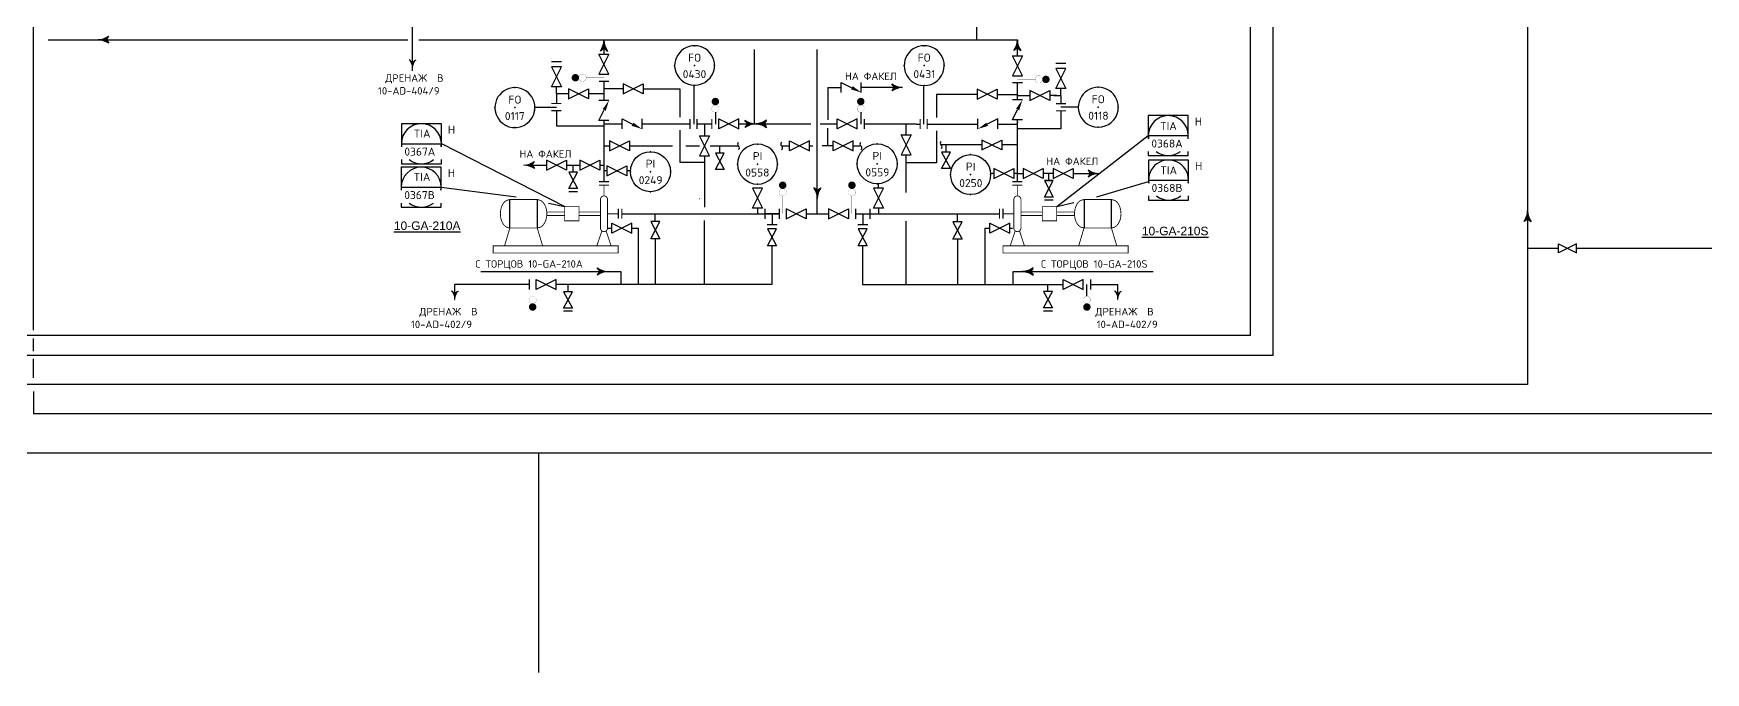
# Model space of a CAD drawing. Extents: x 71 to 279, y 48 to 143.
# Drawn here: x 97.35 to 126.61, y 48.41 to 59.6 of the extents above; entities that cross this region are included whole.
import ezdxf
from ezdxf.enums import TextEntityAlignment as Align

# ---------------------------------------------------------------- set-up
doc = ezdxf.new("R2010")
doc.units = 0
doc.header["$MEASUREMENT"] = 0
doc.linetypes.add('SDASH', pattern=[0.09375, 0.046875, -0.046875])
doc.layers.get('0').update_dxf_attribs({"linetype": 'CONTINUOUS'})
for name, color, linetype in [('IN-ATTRIBS', 7, 'CONTINUOUS'), ('IN-EQUIPMENT', 7, 'CONTINUOUS'), ('IN-INST-TAP', 7, 'CONTINUOUS'), ('IN-INSTRUMENT', 7, 'SDASH'), ('IN-MAJ-PROC', 7, 'CONTINUOUS'), ('IN-MIN-PROC', 7, 'CONTINUOUS'), ('IN-TEXT', 51, 'CONTINUOUS')]:
    doc.layers.add(name, color=color, linetype=linetype)
doc.styles.add('ATTRIBS', font='SIMPLEX', dxfattribs={"width": 0.8, "height": 0.125})
doc.styles.add('HELV', font='HELV', dxfattribs={"height": 0.15})
doc.styles.add('NARROW', font='simplex', dxfattribs={"width": 0.75, "height": 0.1})
doc.styles.add('S1', font='SIMPLEX.shx')
doc.styles.add('SIMPLEX', font='SIMPLEX')

# ---------------------------------------------------------------- blocks, each defined once
blk = doc.blocks.new('PE2')
for points in [[(0, 0, 0.150368), (0.188, 0.062, 0.150368)], [(0.125, 0, 0.206864), (0.188, 0.062, 0.206864)], [(0.125, 0, -0.206864), (0.188, -0.062, -0.206864)]]:
    blk.add_lwpolyline(points, format="xyb")
blk.add_arc((-0.008, -0.336), 0.336, 54.4623, 88.6678)
for points in [[(0, 0), (0.125, 0), (0.04, 0.003), (0.141, 0.008)], [(0, 0), (0.125, 0), (0.04, -0.003), (0.141, -0.008)], [(0.04, 0.003), (0.141, 0.008), (0.079, 0.011), (0.156, 0.019)], [(0.079, 0.011), (0.156, 0.019), (0.117, 0.024), (0.169, 0.031)], [(0.117, 0.024), (0.169, 0.031), (0.154, 0.041), (0.179, 0.046)], [(0.154, 0.041), (0.179, 0.046), (0.188, 0.062)], [(0.04, -0.003), (0.141, -0.008), (0.079, -0.011), (0.156, -0.019)], [(0.079, -0.011), (0.156, -0.019), (0.117, -0.024), (0.169, -0.031)], [(0.117, -0.024), (0.169, -0.031), (0.154, -0.041), (0.179, -0.046)], [(0.154, -0.041), (0.179, -0.046), (0.188, -0.062)]]:
    blk.add_solid(points)
blk = doc.blocks.new('BUBTEXT')
at = {"layer": 'IN-ATTRIBS'}
for p in [(0, 0.25), (-0.25, 0), (0, 0), (0.25, 0), (0, -0.25)]:
    blk.add_point(p, dxfattribs=at)
at = {"layer": 'IN-ATTRIBS', "flags": 1}
for tag, style, width, p in [('IDNUM', 'ATTRIBS', 0.8, (0.009, 0.584)), ('DWGNO', 'ATTRIBS', 0.8, (0.003, 0.447)), ('FILENO', 'ATTRIBS', 0.8, (-0.003, 0.311)), ('LOC', 'ATTRIBS', 0.8, (-0.08, -0.422)), ('INSTALL', 'ATTRIBS', 0.8, (-0.087, -0.699)), ('SIG', 'ATTRIBS', 0.8, (-0.087, -0.563)), ('SERV', 'ATTRIBS', 0.8, (-0.083, -0.838)), ('DATE', 'ATTRIBS', 0.8, (-0.088, -0.969)), ('DES', 'NARROW', 0.75, (-0.087, -1.102)), ('CSYS', 'NARROW', 0.75, (-0.087, -1.243))]:
    blk.add_attdef(tag, text='', height=0.1, dxfattribs=dict(at, style=style, width=width)).set_placement(p, align=Align.CENTER)
at = {"layer": 'IN-ATTRIBS', "style": 'ATTRIBS'}
blk.add_attdef('SYSCDV', text='', height=0.1, dxfattribs=at).set_placement((-0.312, 0.141), align=Align.RIGHT)
at = {"layer": 'IN-ATTRIBS', "style": 'ATTRIBS', "flags": 1}
blk.add_attdef('SYSCDI', text='', height=0.1, dxfattribs=at).set_placement((-0.312, 0.312), align=Align.RIGHT)
at = {"layer": 'IN-ATTRIBS', "style": 'S1'}
for tag, p in [('A1', (0.323, 0.115)), ('XT', (0.324, 0.257)), ('A2', (0.323, -0.035)), ('A3', (0.323, -0.185)), ('RES', (0.323, -0.342))]:
    blk.add_attdef(tag, p, '', height=0.1, dxfattribs=at)
for tag, p in [('INSTTYPE', (0, 0.05)), ('TAGNUM', (0.002, -0.156)), ('MD', (0.402, -0.565)), ('SZ', (0.402, -0.696))]:
    blk.add_attdef(tag, text='', height=0.1, dxfattribs=at).set_placement(p, align=Align.CENTER)
blk = doc.blocks.new('PH35A')
blk.add_circle((0, 0), 0.25)

msp = doc.modelspace()

# ---------------------------------------------------------------- hatches: boundary and pattern name
at = {"linetype": 'Continuous'}
h = msp.add_hatch(color=5, dxfattribs=at)
h.paths.add_polyline_path([(107.403, 55.433, -0.150368), (107.216, 55.496, 0.206864), (107.278, 55.433)])
h.paths.add_polyline_path([(107.403, 55.433), (107.278, 55.433, 0.206864), (107.216, 55.371, -0.150368)])

# ---------------------------------------------------------------- linework, layer by layer
at = {"color": 5}
for p, q in [((97.353, 54.406), (97.353, 60.972)), ((113.857, 59.49), (113.857, 59.802)), ((109.967, 58.016), (109.967, 59.324)), ((106.711, 58.545), (106.501, 58.545)), ((106.501, 58.545), (106.501, 58.376)), ((107.332, 58.545), (107.061, 58.545)), ((107.667, 58.632), (107.332, 58.632)), ((108.017, 58.632), (108.659, 58.632)), ((108.496, 58.632), (108.659, 58.632)), ((108.659, 58.632), (108.659, 58.137)), ((112.538, 58.656), (111.834, 58.656)), ((113.152, 58.531), (113.152, 58.128)), ((113.863, 58.531), (113.152, 58.531)), ((114.213, 58.531), (114.565, 58.531)), ((114.565, 58.517), (114.785, 58.517)), ((115.253, 58.517), (115.128, 58.517)), ((115.328, 58.517), (115.328, 58.373)), ((106.501, 58.253), (106.501, 57.982)), ((115.328, 58.248), (115.328, 57.931)), ((106.501, 57.982), (107.332, 57.982)), ((107.649, 58.016), (107.332, 58.016)), ((108.838, 58.016), (108.077, 58.016)), ((109.219, 58.016), (108.961, 58.016)), ((109.093, 58.016), (109.093, 57.81)), ((109.967, 58.016), (109.694, 58.016)), ((110.951, 58.016), (109.967, 58.016)), ((111.413, 58.016), (111.115, 58.016)), ((112.796, 58.016), (111.888, 58.016)), ((112.616, 58.016), (112.616, 57.829)), ((112.987, 58.016), (113.873, 58.016)), ((114.223, 58.016), (114.565, 58.016)), ((115.328, 57.931), (114.565, 57.931)), ((108.659, 57.909), (108.659, 57.348)), ((113.152, 57.894), (113.152, 57.339)), ((114.565, 57.649), (114.294, 57.649)), ((108.659, 57.348), (109.093, 57.348)), ((109.093, 57.46), (109.093, 57.417)), ((109.093, 57.417), (109.093, 56.56)), ((112.616, 57.479), (112.616, 56.817)), ((113.152, 57.339), (112.616, 57.339)), ((107.395, 56.194), (107.468, 56.194)), ((107.818, 56.194), (107.93, 56.194)), ((109.085, 56.328), (109.085, 55.204)), ((110.273, 56.444), (110.273, 56.256)), ((111.859, 56.444), (111.859, 56.256)), ((112.616, 56.315), (112.616, 55.204)), ((113.519, 56.314), (113.519, 56.439)), ((113.995, 56.194), (113.995, 55.204)), ((113.995, 56.194), (114.084, 56.194)), ((114.434, 56.194), (114.481, 56.194)), ((115.844, 55.204), (116.325, 55.204)), ((97.353, 54.036), (97.353, 54.258)), ((97.353, 53.573), (97.353, 53.903)), ((97.353, 53.332), (97.353, 52.943))]:
    msp.add_line(p, q, dxfattribs=at)
at = {"color": 2}
for p, q in [((106.588, 59.103), (106.413, 59.103)), ((115.415, 59.075), (115.24, 59.075)), ((106.501, 58.545), (106.501, 58.665)), ((106.711, 58.457), (107.061, 58.632)), ((106.711, 58.632), (106.711, 58.457)), ((107.061, 58.457), (106.711, 58.632)), ((107.061, 58.632), (107.061, 58.457)), ((111.834, 58.568), (111.834, 58.743)), ((114.653, 58.735), (114.478, 58.735)), ((115.328, 58.517), (115.328, 58.638)), ((107.42, 58.429), (107.245, 58.429)), ((109.282, 58.222), (109.282, 58.016)), ((111.825, 58.222), (111.825, 58.016)), ((114.653, 58.437), (114.478, 58.437)), ((107.999, 57.929), (107.999, 58.104)), ((113.873, 57.929), (113.873, 58.104)), ((113.317, 57.524), (113.317, 57.649)), ((113.944, 57.561), (114.294, 57.736)), ((114.294, 57.561), (113.944, 57.736)), ((113.944, 57.736), (113.944, 57.561)), ((114.294, 57.736), (114.294, 57.561)), ((109.281, 57.506), (109.435, 57.218)), ((109.435, 57.506), (109.281, 57.506)), ((109.281, 57.218), (109.435, 57.506)), ((109.358, 57.506), (109.358, 57.631)), ((113.24, 57.524), (113.394, 57.235)), ((113.394, 57.524), (113.24, 57.524)), ((113.24, 57.235), (113.394, 57.524)), ((106.716, 56.884), (106.87, 57.172)), ((106.716, 57.172), (106.87, 56.884)), ((106.87, 57.172), (106.716, 57.172)), ((106.793, 57.172), (106.793, 57.297)), ((109.435, 57.218), (109.281, 57.218)), ((113.394, 57.235), (113.24, 57.235)), ((115.115, 57.024), (115.115, 57.149)), ((106.87, 56.884), (106.716, 56.884)), ((106.87, 56.83), (106.716, 56.83)), ((115.038, 57.024), (115.192, 56.735)), ((115.192, 57.024), (115.038, 57.024)), ((115.038, 56.735), (115.192, 57.024)), ((115.065, 57.024), (115.165, 57.024)), ((110.147, 56.531), (110.147, 56.356)), ((110.395, 56.531), (110.395, 56.356)), ((111.733, 56.531), (111.733, 56.356)), ((111.983, 56.531), (111.983, 56.356)), ((115.192, 56.735), (115.038, 56.735)), ((115.192, 56.682), (115.038, 56.682)), ((108.15, 56.306), (108.31, 56.006)), ((108.31, 56.306), (108.15, 56.306)), ((108.15, 56.006), (108.31, 56.306)), ((108.23, 56.306), (108.23, 56.319)), ((110.185, 56.256), (110.36, 56.256)), ((110.352, 56.181), (110.192, 56.181)), ((110.192, 56.181), (110.352, 55.881)), ((110.192, 55.881), (110.352, 56.181)), ((111.772, 56.256), (111.947, 56.256)), ((111.778, 55.881), (111.938, 56.181)), ((111.778, 56.181), (111.938, 55.881)), ((111.938, 56.181), (111.778, 56.181)), ((113.439, 56.001), (113.599, 56.301)), ((113.599, 56.301), (113.439, 56.301)), ((113.439, 56.301), (113.599, 56.001)), ((113.519, 56.301), (113.519, 56.314)), ((108.31, 56.006), (108.15, 56.006)), ((110.352, 55.881), (110.192, 55.881)), ((111.938, 55.881), (111.778, 55.881)), ((113.599, 56.001), (113.439, 56.001)), ((106.626, 54.79), (106.78, 55.079)), ((106.626, 55.079), (106.78, 54.79)), ((106.78, 55.079), (106.626, 55.079)), ((106.703, 55.079), (106.703, 55.204)), ((115.178, 55.082), (115.024, 55.082)), ((115.024, 55.082), (115.178, 54.794)), ((115.024, 54.794), (115.178, 55.082)), ((115.101, 55.082), (115.101, 55.207)), ((115.781, 54.998), (115.781, 55.204)), ((115.844, 55.291), (115.844, 55.116)), ((106.78, 54.79), (106.626, 54.79)), ((106.78, 54.737), (106.626, 54.737)), ((115.178, 54.794), (115.024, 54.794)), ((115.178, 54.74), (115.024, 54.74))]:
    msp.add_line(p, q, dxfattribs=at)
for p, q in [((108.908, 58.015), (108.908, 58.688)), ((112.931, 58.015), (112.931, 58.688)), ((108.838, 58.016), (108.705, 58.016)), ((112.796, 58.016), (112.51, 58.016)), ((113.864, 58.016), (113.873, 58.016)), ((104.487, 57.673), (106.645, 56.569)), ((112.616, 57.656), (112.616, 57.647)), ((115.253, 56.569), (116.856, 57.813)), ((104.485, 56.91), (105.797, 56.743)), ((112.137, 56.892), (112.137, 56.967)), ((115.957, 56.738), (116.861, 57.009)), ((106.361, 56.627), (106.645, 56.569)), ((110.019, 56.542), (110.019, 56.444)), ((112.137, 56.542), (112.137, 56.444)), ((115.253, 56.569), (115.551, 56.641))]:
    msp.add_line(p, q)
at = {"color": 5, "linetype": 'Continuous'}
for p, q in [((111.247, 58.656), (111.247, 58.091)), ((111.247, 58.656), (111.484, 58.656)), ((111.247, 57.631), (111.247, 57.941)), ((113.944, 57.649), (113.232, 57.649)), ((107.332, 57.631), (107.429, 57.631)), ((107.779, 57.631), (108.529, 57.631)), ((108.767, 57.631), (109.004, 57.631)), ((109.189, 57.631), (109.686, 57.631)), ((110.441, 57.631), (110.579, 57.631)), ((110.929, 57.631), (110.987, 57.631)), ((111.342, 57.631), (111.152, 57.631)), ((111.692, 57.631), (111.829, 57.631)), ((105.179, 55.433), (107.629, 55.433)), ((114.491, 55.204), (114.491, 55.433)), ((114.491, 55.433), (116.941, 55.433)), ((97.353, 52.943), (166.985, 52.943))]:
    msp.add_line(p, q, dxfattribs=at)
at = {"linetype": 'Continuous'}
for p, q in [((103.787, 57.671), (104.487, 57.671)), ((116.856, 57.813), (117.556, 57.813)), ((103.785, 56.91), (104.485, 56.91)), ((116.86, 57.035), (117.56, 57.035))]:
    msp.add_line(p, q, dxfattribs=at)
at = {"color": 6}
for p, q in [((105.686, 56.194), (105.686, 56.694)), ((106.165, 56.694), (106.165, 56.194)), ((115.732, 56.694), (115.732, 56.194)), ((116.211, 56.194), (116.211, 56.694))]:
    msp.add_line(p, q, dxfattribs=at)
at = {"color": 7}
msp.add_line((108.23, 56.319), (108.23, 56.444), dxfattribs=at)
at = {"color": 3, "linetype": 'Continuous'}
msp.add_line((123.489, 53.453), (73.042, 53.453), dxfattribs=at)
at = {"color": 6, "linetype": 'Continuous'}
msp.add_line((71.634, 52.255), (266.486, 52.255), dxfattribs=at)
at = {"color": 2}
for points in [[(107.42, 58.889), (107.245, 59.239), (107.42, 59.239), (107.245, 58.889)], [(114.653, 58.86), (114.478, 59.21), (114.653, 59.21), (114.478, 58.86)], [(106.413, 59.015), (106.588, 58.665), (106.413, 58.665), (106.588, 59.015)], [(115.24, 58.988), (115.415, 58.638), (115.24, 58.638), (115.415, 58.988)], [(107.667, 58.545), (108.017, 58.72), (108.017, 58.545), (107.667, 58.72)], [(113.863, 58.451), (114.213, 58.626), (114.213, 58.451), (113.863, 58.626)], [(114.785, 58.43), (115.135, 58.605), (115.135, 58.43), (114.785, 58.605)], [(109.344, 58.104), (109.694, 57.929), (109.694, 58.104), (109.344, 57.929)], [(111.763, 58.104), (111.413, 57.929), (111.413, 58.104), (111.763, 57.929)], [(107.429, 57.544), (107.779, 57.719), (107.779, 57.544), (107.429, 57.719)], [(109.18, 57.46), (109.005, 57.81), (109.18, 57.81), (109.005, 57.46)], [(110.929, 57.719), (110.579, 57.544), (110.579, 57.719), (110.929, 57.544)], [(111.692, 57.719), (111.342, 57.544), (111.342, 57.719), (111.692, 57.544)], [(112.705, 57.479), (112.53, 57.829), (112.705, 57.829), (112.53, 57.479)], [(106.325, 57.21), (106.675, 57.385), (106.675, 57.21), (106.325, 57.385)], [(106.912, 57.21), (107.262, 57.385), (107.262, 57.21), (106.912, 57.385)], [(107.385, 57.11), (107.735, 57.285), (107.735, 57.11), (107.385, 57.285)], [(114.155, 57.062), (114.505, 57.237), (114.505, 57.062), (114.155, 57.237)], [(114.669, 57.062), (115.019, 57.237), (115.019, 57.062), (114.669, 57.237)], [(115.193, 57.062), (115.543, 57.237), (115.543, 57.062), (115.193, 57.237)], [(109.931, 56.892), (110.106, 56.542), (109.931, 56.542), (110.106, 56.892)], [(112.049, 56.892), (112.224, 56.542), (112.049, 56.542), (112.224, 56.892)], [(110.872, 56.356), (110.522, 56.531), (110.522, 56.356), (110.872, 56.531)], [(111.258, 56.356), (111.608, 56.531), (111.608, 56.356), (111.258, 56.531)], [(107.468, 56.281), (107.818, 56.106), (107.818, 56.281), (107.468, 56.106)], [(114.084, 56.281), (114.434, 56.106), (114.434, 56.281), (114.084, 56.106)], [(124.35, 55.919), (124.035, 55.761), (124.035, 55.919), (124.35, 55.761)], [(106.147, 55.291), (106.497, 55.116), (106.497, 55.291), (106.147, 55.116)], [(115.719, 55.291), (115.369, 55.116), (115.369, 55.291), (115.719, 55.116)]]:
    msp.add_lwpolyline(points, close=True, dxfattribs=at)
for points, const_width in [([(106.832, 58.859, -1), (106.832, 58.794, -1)], 0.065), ([(106.957, 58.89, -1), (106.957, 58.763, -1)], 0.0025), ([(114.94, 58.861, 1), (114.94, 58.733, 1)], 0.0025), ([(115.065, 58.83, 1), (115.065, 58.765, 1)], 0.065), ([(109.314, 58.41, -1), (109.249, 58.41, -1)], 0.065), ([(109.346, 58.285, -1), (109.218, 58.285, -1)], 0.0025), ([(111.793, 58.41, 1), (111.858, 58.41, 1)], 0.065), ([(111.761, 58.285, 1), (111.889, 58.285, 1)], 0.0025), ([(110.492, 56.944, -1), (110.427, 56.944, -1)], 0.065), ([(110.523, 56.819, -1), (110.396, 56.819, -1)], 0.0025), ([(111.638, 56.944, 1), (111.703, 56.944, 1)], 0.065), ([(111.607, 56.819, 1), (111.734, 56.819, 1)], 0.0025), ([(106.021, 54.935, -1), (106.148, 54.935, -1)], 0.0025), ([(106.052, 54.81, -1), (106.117, 54.81, -1)], 0.065), ([(115.845, 54.935, 1), (115.718, 54.935, 1)], 0.0025), ([(115.814, 54.81, 1), (115.749, 54.81, 1)], 0.065)]:
    msp.add_lwpolyline(points, format="xyb", close=True, dxfattribs=dict(at, const_width=const_width))
for points, const_width in [([(107.02, 58.827), (107.332, 58.827)], 0.005), ([(107.42, 58.764), (107.245, 58.764)], 0.021), ([(114.878, 58.797), (114.565, 58.797)], 0.005), ([(106.588, 58.376), (106.413, 58.376)], 0.021), ([(106.588, 58.251), (106.413, 58.251)], 0.021), ([(115.24, 58.373), (115.415, 58.373)], 0.021), ([(115.24, 58.248), (115.415, 58.248)], 0.021), ([(108.838, 58.104), (108.838, 57.929)], 0.021), ([(108.961, 58.104), (108.961, 57.929)], 0.021), ([(109.219, 58.104), (109.219, 57.929)], 0.021), ([(111.888, 58.104), (111.888, 57.929)], 0.021), ([(112.864, 58.104), (112.864, 57.929)], 0.021), ([(112.987, 58.104), (112.987, 57.929)], 0.021), ([(107.245, 57.006), (107.42, 57.006)], 0.021), ([(110.46, 56.756), (110.46, 56.444)], 0.005), ([(111.671, 56.756), (111.671, 56.444)], 0.005), ([(114.478, 57.006), (114.653, 57.006)], 0.021), ([(107.645, 56.531), (107.645, 56.356)], 0.021), ([(114.253, 56.356), (114.253, 56.531)], 0.021), ([(106.085, 54.998), (106.085, 55.204)], 0.005)]:
    msp.add_lwpolyline(points, dxfattribs=dict(at, const_width=const_width))
for points in [[(111.484, 58.568), (111.484, 58.743), (111.669, 58.651)], [(107.42, 58.079), (107.245, 58.079), (107.337, 58.264)], [(114.653, 58.087), (114.478, 58.087), (114.57, 58.272)], [(107.649, 57.929), (107.649, 58.104), (107.834, 58.011)], [(114.223, 57.929), (114.223, 58.104), (114.037, 58.011)]]:
    msp.add_lwpolyline(points, dxfattribs=at)
at = {"color": 5}
for points in [[(112.433, 58.658, -0.206864), (112.37, 58.72, -0.206864)], [(112.433, 58.658, 0.206864), (112.37, 58.595, 0.206864)], [(112.558, 58.658, 0.150368), (112.37, 58.595, 0.150368)], [(109.862, 58.018, -0.206864), (109.799, 58.08, -0.206864)], [(109.987, 58.018, 0.150368), (109.799, 57.955, 0.150368)], [(109.862, 58.018, 0.206864), (109.799, 57.955, 0.206864)], [(105.929, 57.297, 0.150368), (106.116, 57.36, 0.150368)], [(106.054, 57.297, 0.206864), (106.116, 57.36, 0.206864)], [(106.054, 57.297, -0.206864), (106.116, 57.235, -0.206864)], [(107.278, 55.433, -0.206864), (107.216, 55.496, -0.206864)], [(107.278, 55.433, 0.206864), (107.216, 55.371, 0.206864)], [(107.403, 55.433, 0.150368), (107.216, 55.371, 0.150368)]]:
    msp.add_lwpolyline(points, format="xyb", dxfattribs=at)
for points in [[(104.487, 57.618), (104.487, 58.021), (103.787, 58.021), (103.787, 57.618)], [(117.556, 57.759), (117.556, 58.163), (116.856, 58.163), (116.856, 57.759)], [(103.787, 57.393), (103.787, 57.321), (104.487, 57.321), (104.487, 57.393)], [(116.856, 57.535), (116.856, 57.463), (117.556, 57.463), (117.556, 57.535)], [(117.56, 56.982), (117.56, 57.385), (116.86, 57.385), (116.86, 56.982)], [(104.485, 56.856), (104.485, 57.26), (103.785, 57.26), (103.785, 56.856)], [(116.86, 56.757), (116.86, 56.685), (117.56, 56.685), (117.56, 56.757)], [(103.785, 56.632), (103.785, 56.56), (104.485, 56.56), (104.485, 56.632)]]:
    msp.add_lwpolyline(points)
at = {"color": 6}
for points, const_width in [([(107.245, 56.944), (107.42, 56.944)], 0.021), ([(107.332, 56.756), (107.332, 56.944)], 0.015), ([(114.478, 56.944), (114.653, 56.944)], 0.021), ([(114.565, 56.756), (114.565, 56.944)], 0.015), ([(106.327, 56.475), (106.645, 56.475)], 0.015), ([(107.27, 56.475), (106.895, 56.475)], 0.015), ([(107.582, 56.531), (107.582, 56.356)], 0.021), ([(114.315, 56.356), (114.315, 56.531)], 0.021), ([(114.628, 56.475), (115.003, 56.475)], 0.015), ([(115.57, 56.475), (115.253, 56.475)], 0.015), ([(105.686, 56.194), (105.592, 55.881)], 0.015), ([(106.165, 56.194), (106.259, 55.881)], 0.015), ([(106.327, 56.413), (106.645, 56.413)], 0.015), ([(107.27, 56.413), (106.895, 56.413)], 0.015), ([(107.395, 56.444), (107.582, 56.444)], 0.015), ([(114.503, 56.444), (114.315, 56.444)], 0.015), ([(114.628, 56.413), (115.003, 56.413)], 0.015), ([(115.57, 56.413), (115.253, 56.413)], 0.015), ([(115.732, 56.194), (115.638, 55.881)], 0.015), ([(116.211, 56.194), (116.305, 55.881)], 0.015), ([(107.295, 56.144), (107.207, 55.881)], 0.015), ([(107.37, 56.144), (107.457, 55.881)], 0.015), ([(114.528, 56.144), (114.44, 55.881)], 0.015), ([(114.603, 56.144), (114.69, 55.881)], 0.015)]:
    msp.add_lwpolyline(points, dxfattribs=dict(at, const_width=const_width))
at = {"color": 6, "const_width": 0.015}
for points in [[(107.395, 56.694), (107.395, 56.194, -1), (107.27, 56.194), (107.27, 56.694, -1)], [(114.503, 56.694), (114.503, 56.194, 1), (114.628, 56.194), (114.628, 56.694, 1)], [(106.165, 56.694), (106.225, 56.677, -0.107118), (106.283, 56.621, -0.079807), (106.319, 56.543, -0.067453), (106.332, 56.444, -0.067453), (106.319, 56.344, -0.079807), (106.283, 56.267, -0.107118), (106.225, 56.211), (106.165, 56.194), (105.686, 56.194), (105.626, 56.211, -0.107118), (105.568, 56.267, -0.079807), (105.533, 56.344, -0.067453), (105.52, 56.444, -0.067453), (105.533, 56.543, -0.079807), (105.568, 56.621, -0.107118), (105.626, 56.677), (105.686, 56.694)], [(115.732, 56.694), (115.672, 56.677, 0.107118), (115.614, 56.621, 0.079807), (115.579, 56.543, 0.067453), (115.565, 56.444, 0.067453), (115.579, 56.344, 0.079807), (115.614, 56.267, 0.107118), (115.672, 56.211), (115.732, 56.194), (116.211, 56.194), (116.271, 56.211, 0.107118), (116.329, 56.267, 0.079807), (116.364, 56.344, 0.067453), (116.378, 56.444, 0.067453), (116.364, 56.543, 0.079807), (116.329, 56.621, 0.107118), (116.271, 56.677), (116.211, 56.694)]]:
    msp.add_lwpolyline(points, format="xyb", close=True, dxfattribs=at)
for points in [[(106.895, 56.319), (106.645, 56.319), (106.645, 56.569), (106.895, 56.569)], [(115.003, 56.319), (115.253, 56.319), (115.253, 56.569), (115.003, 56.569)], [(107.582, 55.756), (105.395, 55.756), (105.395, 55.881), (107.582, 55.881)], [(114.315, 55.756), (116.503, 55.756), (116.503, 55.881), (114.315, 55.881)]]:
    msp.add_lwpolyline(points, close=True, dxfattribs=at)
for centre, start, end in [((108.919, 59.038), 351.1529, 188.8471), ((112.935, 59.038), 351.1529, 188.8471), ((108.918, 59.047), 188.8471, 351.1529), ((112.935, 59.038), 188.8471, 351.1529), ((105.774, 58.303), 351.1529, 188.8471), ((115.981, 58.309), 351.1529, 188.8471), ((105.774, 58.303), 188.8471, 0), ((115.981, 58.309), 188.8471, 351.1529), ((104.137, 57.671), 0.2997, 180), ((104.137, 57.939), 179.7006, 188.8471), ((117.206, 57.813), 0.2997, 179.7006), ((104.137, 57.671), 351.1529, 0.2997), ((117.206, 57.813), 179.7006, 188.8471), ((117.206, 57.813), 351.1529, 0.2997), ((104.137, 57.671), 232.6037, 307.3963), ((117.21, 57.035), 0.2997, 188.8471), ((117.206, 57.813), 232.6037, 307.3963), ((104.135, 56.91), 0.2997, 180), ((104.135, 57.177), 179.7006, 188.8471), ((104.135, 56.91), 351.1529, 0.2997), ((117.21, 57.035), 179.7006, 188.8471), ((117.21, 57.035), 232.6037, 307.3963), ((117.21, 57.035), 351.1529, 0.2997), ((104.135, 56.91), 232.6037, 307.3963)]:
    msp.add_arc(centre, 0.35, start, end)
at = {"color": 5}
for centre, radius, start, end in [((112.566, 58.993), 0.336, 234.4623, 268.6678), ((109.995, 58.354), 0.336, 234.4623, 268.6678), ((105.921, 56.961), 0.336, 54.4623, 88.6678), ((115.999, 57.485), 0.336, 234.4623, 268.6678), ((115.908, 57.253), 0.111, 201.6248, 248.3752), ((115.999, 56.813), 0.336, 91.3322, 125.5377), ((115.908, 57.046), 0.111, 111.6248, 158.3752), ((107.411, 55.769), 0.336, 234.4623, 268.6678)]:
    msp.add_arc(centre, radius, start, end, dxfattribs=at)
at = {"color": 5, "linetype": 'Continuous'}
for centre, start, end in [((109.707, 57.663), 123.7434, 236.2566), ((110.463, 57.663), 123.7434, 236.2566), ((111.85, 57.663), 123.7434, 236.2566), ((113.253, 57.68), 123.7434, 236.2566), ((113.211, 57.617), 303.7434, 56.2566), ((109.665, 57.6), 303.7434, 56.2566), ((110.42, 57.6), 303.7434, 56.2566), ((111.808, 57.6), 303.7434, 56.2566)]:
    msp.add_arc(centre, 0.0382, start, end, dxfattribs=at)
at = {"color": 2}
for points in [[(111.654, 58.624), (111.834, 58.568), (111.684, 58.678)], [(107.364, 58.249), (107.42, 58.429), (107.31, 58.279)], [(114.597, 58.256), (114.653, 58.437), (114.543, 58.287)], [(107.818, 57.984), (107.999, 57.929), (107.849, 58.038)], [(114.053, 57.984), (113.873, 57.929), (114.023, 58.038)]]:
    msp.add_solid(points, dxfattribs=at)
at = {"color": 5}
for points in [[(112.404, 58.699), (112.378, 58.704), (112.37, 58.72)], [(112.404, 58.616), (112.378, 58.611), (112.37, 58.595)], [(112.44, 58.682), (112.389, 58.689), (112.404, 58.699), (112.378, 58.704)], [(112.44, 58.633), (112.389, 58.626), (112.404, 58.616), (112.378, 58.611)], [(112.479, 58.669), (112.402, 58.676), (112.44, 58.682), (112.389, 58.689)], [(112.479, 58.646), (112.402, 58.639), (112.44, 58.633), (112.389, 58.626)], [(112.518, 58.661), (112.416, 58.666), (112.479, 58.669), (112.402, 58.676)], [(112.518, 58.654), (112.416, 58.65), (112.479, 58.646), (112.402, 58.639)], [(112.558, 58.658), (112.433, 58.658), (112.518, 58.661), (112.416, 58.666)], [(112.558, 58.658), (112.433, 58.658), (112.518, 58.654), (112.416, 58.65)], [(109.833, 58.059), (109.807, 58.064), (109.799, 58.08)], [(109.833, 57.977), (109.807, 57.971), (109.799, 57.955)], [(109.869, 58.042), (109.818, 58.049), (109.833, 58.059), (109.807, 58.064)], [(109.869, 57.994), (109.818, 57.986), (109.833, 57.977), (109.807, 57.971)], [(109.907, 58.029), (109.831, 58.036), (109.869, 58.042), (109.818, 58.049)], [(109.907, 58.006), (109.831, 57.999), (109.869, 57.994), (109.818, 57.986)], [(109.947, 58.021), (109.845, 58.026), (109.907, 58.029), (109.831, 58.036)], [(109.947, 58.014), (109.845, 58.01), (109.907, 58.006), (109.831, 57.999)], [(109.987, 58.018), (109.862, 58.018), (109.947, 58.021), (109.845, 58.026)], [(109.987, 58.018), (109.862, 58.018), (109.947, 58.014), (109.845, 58.01)], [(106.046, 57.321), (106.097, 57.329), (106.082, 57.339), (106.108, 57.344)], [(106.082, 57.339), (106.108, 57.344), (106.116, 57.36)], [(105.929, 57.297), (106.054, 57.297), (105.968, 57.301), (106.07, 57.305)], [(105.929, 57.297), (106.054, 57.297), (105.968, 57.294), (106.07, 57.289)], [(105.968, 57.301), (106.07, 57.305), (106.008, 57.309), (106.085, 57.316)], [(105.968, 57.294), (106.07, 57.289), (106.008, 57.286), (106.085, 57.279)], [(106.008, 57.309), (106.085, 57.316), (106.046, 57.321), (106.097, 57.329)], [(106.008, 57.286), (106.085, 57.279), (106.046, 57.273), (106.097, 57.266)], [(106.046, 57.273), (106.097, 57.266), (106.082, 57.256), (106.108, 57.251)], [(106.082, 57.256), (106.108, 57.251), (106.116, 57.235)], [(115.838, 57.19), (115.812, 57.195), (115.804, 57.212)], [(115.838, 57.108), (115.812, 57.103), (115.804, 57.087)], [(115.874, 57.173), (115.823, 57.181), (115.838, 57.19), (115.812, 57.195)], [(115.874, 57.125), (115.823, 57.118), (115.838, 57.108), (115.812, 57.103)], [(115.912, 57.161), (115.836, 57.168), (115.874, 57.173), (115.823, 57.181)], [(115.912, 57.138), (115.836, 57.131), (115.874, 57.125), (115.823, 57.118)], [(115.952, 57.152), (115.85, 57.157), (115.912, 57.161), (115.836, 57.168)], [(115.952, 57.146), (115.85, 57.141), (115.912, 57.138), (115.836, 57.131)], [(115.992, 57.149), (115.867, 57.149), (115.952, 57.152), (115.85, 57.157)], [(115.992, 57.149), (115.867, 57.149), (115.952, 57.146), (115.85, 57.141)]]:
    msp.add_solid(points, dxfattribs=at)
at = {"layer": 'IN-ATTRIBS', "color": 2}
msp.add_point((114.565, 58.041), dxfattribs=at)
at = {"layer": 'IN-EQUIPMENT', "color": 2}
msp.add_line((106.022, 55.291), (106.022, 55.116), dxfattribs=at)
at = {"layer": 'IN-INST-TAP', "color": 7}
for p, q in [((115.203, 58.517), (115.328, 58.517)), ((106.501, 58.303), (106.124, 58.303)), ((106.501, 58.251), (106.501, 58.232)), ((115.632, 58.311), (115.324, 58.311)), ((115.328, 58.248), (115.328, 58.181)), ((107.385, 57.198), (107.332, 57.198)), ((114.155, 57.149), (114.103, 57.149))]:
    msp.add_line(p, q, dxfattribs=at)
at = {"layer": 'IN-INST-TAP', "color": 5}
for p, q in [((107.93, 56.194), (107.93, 55.204)), ((108.23, 56.006), (108.23, 55.204)), ((110.272, 55.881), (110.272, 55.204)), ((111.858, 55.881), (111.858, 55.204)), ((113.519, 56.001), (113.519, 55.198)), ((107.629, 55.433), (107.629, 55.204)), ((106.022, 55.204), (104.724, 55.204)), ((109.215, 55.204), (106.497, 55.204)), ((110.272, 55.204), (109.085, 55.204)), ((111.858, 55.204), (115.369, 55.204))]:
    msp.add_line(p, q, dxfattribs=at)
at = {"layer": 'IN-MAJ-PROC', "color": 3}
for p, q in [((118.647, 54.312), (118.647, 72.066)), ((119.042, 53.959), (119.042, 71.066)), ((123.489, 61.094), (123.489, 53.453)), ((97.608, 59.49), (103.898, 59.49)), ((104.094, 59.49), (108.619, 59.49)), ((107.332, 59.489), (107.332, 59.239)), ((108.582, 59.49), (114.565, 59.49)), ((114.565, 59.21), (114.565, 59.49)), ((111.065, 56.444), (111.065, 59.324)), ((107.332, 58.764), (107.332, 58.649)), ((107.332, 58.649), (107.332, 58.429)), ((114.565, 58.437), (114.565, 58.649)), ((107.332, 58.079), (107.332, 57.899)), ((114.565, 57.381), (114.565, 58.087)), ((107.332, 57.899), (107.332, 57.006)), ((114.565, 57.006), (114.565, 57.381)), ((107.645, 56.444), (108.668, 56.444)), ((108.23, 56.444), (110.401, 56.444)), ((110.397, 56.444), (110.147, 56.444)), ((110.872, 56.444), (111.258, 56.444)), ((111.733, 56.444), (111.983, 56.444)), ((111.983, 56.444), (114.253, 56.444)), ((118.647, 54.312), (94.874, 54.312)), ((119.042, 53.959), (94.749, 53.959))]:
    msp.add_line(p, q, dxfattribs=at)
at = {"layer": 'IN-MAJ-PROC', "color": 7}
for p, q in [((114.565, 58.649), (114.565, 58.735)), ((108.999, 56.711), (109.003, 56.711))]:
    msp.add_line(p, q, dxfattribs=at)
at = {"layer": 'IN-MAJ-PROC', "color": 5}
for p, q in [((123.488, 55.84), (124.035, 55.84)), ((124.35, 55.84), (135.59, 55.84))]:
    msp.add_line(p, q, dxfattribs=at)
at = {"layer": 'IN-MIN-PROC', "color": 5}
for p, q in [((103.983, 58.95), (103.983, 61.404)), ((106.029, 57.297), (106.325, 57.297)), ((106.675, 57.297), (106.912, 57.297)), ((107.262, 57.297), (107.332, 57.297)), ((114.565, 57.149), (114.669, 57.149)), ((115.193, 57.149), (115.019, 57.149)), ((115.543, 57.149), (115.992, 57.149)), ((104.724, 54.944), (104.724, 55.204)), ((116.325, 54.944), (116.325, 55.204))]:
    msp.add_line(p, q, dxfattribs=at)
at = {"layer": 'IN-MIN-PROC', "color": 7}
for p, q in [((108.077, 58.016), (107.999, 58.016)), ((112.796, 58.016), (112.864, 58.016)), ((107.794, 57.198), (107.735, 57.198)), ((114.565, 57.149), (114.505, 57.149))]:
    msp.add_line(p, q, dxfattribs=at)
at = {"layer": 'IN-MIN-PROC', "color": 4, "linetype": 'Continuous'}
msp.add_line((106.187, 52.255), (106.187, 48.407), dxfattribs=at)
at = {"layer": 'IN-MIN-PROC', "color": 5}
for points in [[(103.983, 59.075, 0.206864), (103.921, 59.138, 0.206864)], [(103.983, 59.075, -0.206864), (104.046, 59.138, -0.206864)], [(104.724, 55.029, 0.206864), (104.661, 55.091, 0.206864)], [(104.724, 55.029, -0.206864), (104.786, 55.091, -0.206864)], [(116.325, 55.029, 0.206864), (116.263, 55.091, 0.206864)], [(116.325, 55.029, -0.206864), (116.388, 55.091, -0.206864)]]:
    msp.add_lwpolyline(points, format="xyb", dxfattribs=at)
for points in [[(103.942, 59.104), (103.937, 59.13), (103.921, 59.138)], [(103.959, 59.068), (103.952, 59.119), (103.942, 59.104), (103.937, 59.13)], [(103.972, 59.03), (103.965, 59.107), (103.959, 59.068), (103.952, 59.119)], [(103.98, 58.99), (103.975, 59.092), (103.972, 59.03), (103.965, 59.107)], [(103.987, 58.99), (103.991, 59.092), (103.995, 59.03), (104.002, 59.107)], [(103.995, 59.03), (104.002, 59.107), (104.007, 59.068), (104.015, 59.119)], [(104.007, 59.068), (104.015, 59.119), (104.024, 59.104), (104.029, 59.13)], [(104.024, 59.104), (104.029, 59.13), (104.046, 59.138)], [(103.983, 58.95), (103.983, 59.075), (103.98, 58.99), (103.975, 59.092)], [(103.983, 58.95), (103.983, 59.075), (103.987, 58.99), (103.991, 59.092)], [(104.682, 55.057), (104.677, 55.083), (104.661, 55.091)], [(104.699, 55.021), (104.692, 55.073), (104.682, 55.057), (104.677, 55.083)], [(104.712, 54.983), (104.705, 55.06), (104.699, 55.021), (104.692, 55.073)], [(104.72, 54.944), (104.715, 55.045), (104.712, 54.983), (104.705, 55.06)], [(104.724, 54.904), (104.724, 55.029), (104.72, 54.944), (104.715, 55.045)], [(104.724, 54.904), (104.724, 55.029), (104.727, 54.944), (104.732, 55.045)], [(104.727, 54.944), (104.732, 55.045), (104.735, 54.983), (104.742, 55.06)], [(104.735, 54.983), (104.742, 55.06), (104.748, 55.021), (104.755, 55.073)], [(104.748, 55.021), (104.755, 55.073), (104.765, 55.057), (104.77, 55.083)], [(104.765, 55.057), (104.77, 55.083), (104.786, 55.091)], [(116.284, 55.057), (116.279, 55.083), (116.263, 55.091)], [(116.301, 55.021), (116.294, 55.073), (116.284, 55.057), (116.279, 55.083)], [(116.314, 54.983), (116.306, 55.06), (116.301, 55.021), (116.294, 55.073)], [(116.322, 54.944), (116.317, 55.045), (116.314, 54.983), (116.306, 55.06)], [(116.325, 54.904), (116.325, 55.029), (116.322, 54.944), (116.317, 55.045)], [(116.325, 54.904), (116.325, 55.029), (116.328, 54.944), (116.333, 55.045)], [(116.328, 54.944), (116.333, 55.045), (116.336, 54.983), (116.344, 55.06)], [(116.336, 54.983), (116.344, 55.06), (116.349, 55.021), (116.357, 55.073)], [(116.349, 55.021), (116.357, 55.073), (116.366, 55.057), (116.371, 55.083)], [(116.366, 55.057), (116.371, 55.083), (116.388, 55.091)]]:
    msp.add_solid(points, dxfattribs=at)

# ---------------------------------------------------------------- block references
at = {"linetype": 'Continuous', "xscale": 1.4, "yscale": 1.4, "zscale": 1.4, "rotation": 2.238209617644316e-12}
msp.add_blockref('BUBTEXT', (112.935, 59.038), dxfattribs=at).add_auto_attribs({'INSTTYPE': 'FO', 'TAGNUM': '0431'})
at = {"linetype": 'Continuous'}
ref = msp.add_blockref('BUBTEXT', (105.774, 58.303), dxfattribs=dict(at, xscale=-1.4, yscale=1.4, zscale=1.4))
ref.add_attrib('INSTTYPE', 'FO', dxfattribs={"layer": 'IN-ATTRIBS', "height": 0.14, "style": 'S1'}).set_placement((105.775, 58.373), align=Align.CENTER)
ref.add_attrib('TAGNUM', '0117', dxfattribs={"layer": 'IN-ATTRIBS', "height": 0.14, "style": 'S1'}).set_placement((105.772, 58.085), align=Align.CENTER)
at = {"color": 5, "xscale": -1, "rotation": 180}
for p in [(109.987, 58.018), (114.656, 55.433)]:
    msp.add_blockref('PE2', p, dxfattribs=at)
at = {"linetype": 'Continuous', "xscale": 1.4, "yscale": 1.4, "zscale": 1.4}
for p, values in [((112.113, 57.318), {'INSTTYPE': 'PI', 'TAGNUM': '0559'}), ((108.146, 57.181), {'INSTTYPE': 'PI', 'TAGNUM': '0249'})]:
    msp.add_blockref('BUBTEXT', p, dxfattribs=at).add_auto_attribs(values)
at = {"layer": 'IN-INST-TAP', "color": 7, "xscale": 1.4, "yscale": 1.4, "zscale": 1.4}
msp.add_blockref('PH35A', (108.146, 57.181), dxfattribs=at)
at = {"layer": 'IN-INSTRUMENT', "color": 7}
ref = msp.add_blockref('BUBTEXT', (108.919, 59.038), dxfattribs=dict(at, xscale=-1.4, yscale=1.4, zscale=1.4, rotation=359.9999999999978))
ref.add_attrib('INSTTYPE', 'FO', dxfattribs={"layer": 'IN-ATTRIBS', "height": 0.14, "rotation": 360, "style": 'S1'}).set_placement((108.919, 59.108), align=Align.CENTER)
ref.add_attrib('TAGNUM', '0430', dxfattribs={"layer": 'IN-ATTRIBS', "height": 0.14, "rotation": 360, "style": 'S1'}).set_placement((108.916, 58.819), align=Align.CENTER)
at = {"layer": 'IN-INSTRUMENT', "color": 7, "xscale": 1.4, "yscale": 1.4, "zscale": 1.4}
for p, values in [((115.981, 58.309), {'INSTTYPE': 'FO', 'TAGNUM': '0118'}), ((113.748, 57.13), {'INSTTYPE': 'PI', 'TAGNUM': '0250'})]:
    msp.add_blockref('BUBTEXT', p, dxfattribs=at).add_auto_attribs(values)
at = {"layer": 'IN-MAJ-PROC', "color": 3}
msp.add_blockref('PE2', (98.48, 59.493), dxfattribs=at)
for p, rotation in [((107.332, 59.482), 270), ((114.565, 59.49), 270), ((111.065, 56.711), 90)]:
    msp.add_blockref('PE2', p, dxfattribs=dict(at, rotation=rotation))
at = {"layer": 'IN-MAJ-PROC', "color": 7, "xscale": 1.4, "yscale": 1.4, "zscale": 1.4}
for p in [(112.113, 57.318), (113.748, 57.13)]:
    msp.add_blockref('PH35A', p, dxfattribs=at)
at = {"layer": 'IN-MAJ-PROC', "color": 7, "rotation": 270}
msp.add_blockref('PE2', (123.493, 56.495), dxfattribs=at)
at = {"layer": 'IN-MIN-PROC', "color": 7, "xscale": -1.4, "yscale": 1.4, "zscale": 1.4}
msp.add_blockref('PH35A', (110.019, 57.314), dxfattribs=at)
at = {"layer": 'IN-MIN-PROC', "color": 7}
ref = msp.add_blockref('BUBTEXT', (110.019, 57.314), dxfattribs=dict(at, xscale=-1.4, yscale=1.4, zscale=1.4))
ref.add_attrib('INSTTYPE', 'PI', dxfattribs={"layer": 'IN-ATTRIBS', "height": 0.14, "style": 'S1'}).set_placement((110.019, 57.384), align=Align.CENTER)
ref.add_attrib('TAGNUM', '0558', dxfattribs={"layer": 'IN-ATTRIBS', "height": 0.14, "style": 'S1'}).set_placement((110.016, 57.096), align=Align.CENTER)

# ---------------------------------------------------------------- texts
at = {"style": 'SIMPLEX'}
for s, p in [('H', (104.602, 57.847)), ('TIA', (117.062, 57.912)), ('H', (117.67, 57.989)), ('TIA', (104.004, 57.779)), ('0368A', (116.909, 57.604)), ('0367A', (103.84, 57.462)), ('H', (117.674, 57.211)), ('TIA', (104.002, 57.017)), ('H', (104.6, 57.086)), ('TIA', (117.066, 57.134)), ('0367B', (103.838, 56.701)), ('0368B', (116.913, 56.826))]:
    msp.add_text(s, height=0.14, dxfattribs=at).set_placement(p)
at = {"layer": 'IN-TEXT', "color": 1, "style": 'SIMPLEX'}
for s, p in [('ДРЕНАЖ  B', (103.507, 58.755)), ('НА ФАКЕЛ', (111.549, 58.788)), ('10-AD-404/9', (103.379, 58.532)), ('НА ФАКЕЛ', (105.854, 57.427)), ('НА ФАКЕЛ', (115.072, 57.299)), ('С ТОРЦОВ 10-GA-210A', (105.083, 55.5)), ('С ТОРЦОВ 10-GA-210S', (114.978, 55.5)), ('ДРЕНАЖ  B', (104.103, 54.665)), ('ДРЕНАЖ  B', (115.932, 54.665)), ('10-AD-402/9', (103.956, 54.441)), ('10-AD-402/9', (115.953, 54.441))]:
    msp.add_text(s, height=0.13, dxfattribs=at).set_placement(p)
at = {"layer": 'IN-TEXT', "color": 4, "style": 'HELV'}
for s, p in [('%%u10-GA-210A', (104.239, 56.16)), ('%%u10-GA-210S', (117.326, 56.067))]:
    msp.add_text(s, height=0.15, dxfattribs=at).set_placement(p, align=Align.CENTER)

doc.saveas('drawing.dxf')
